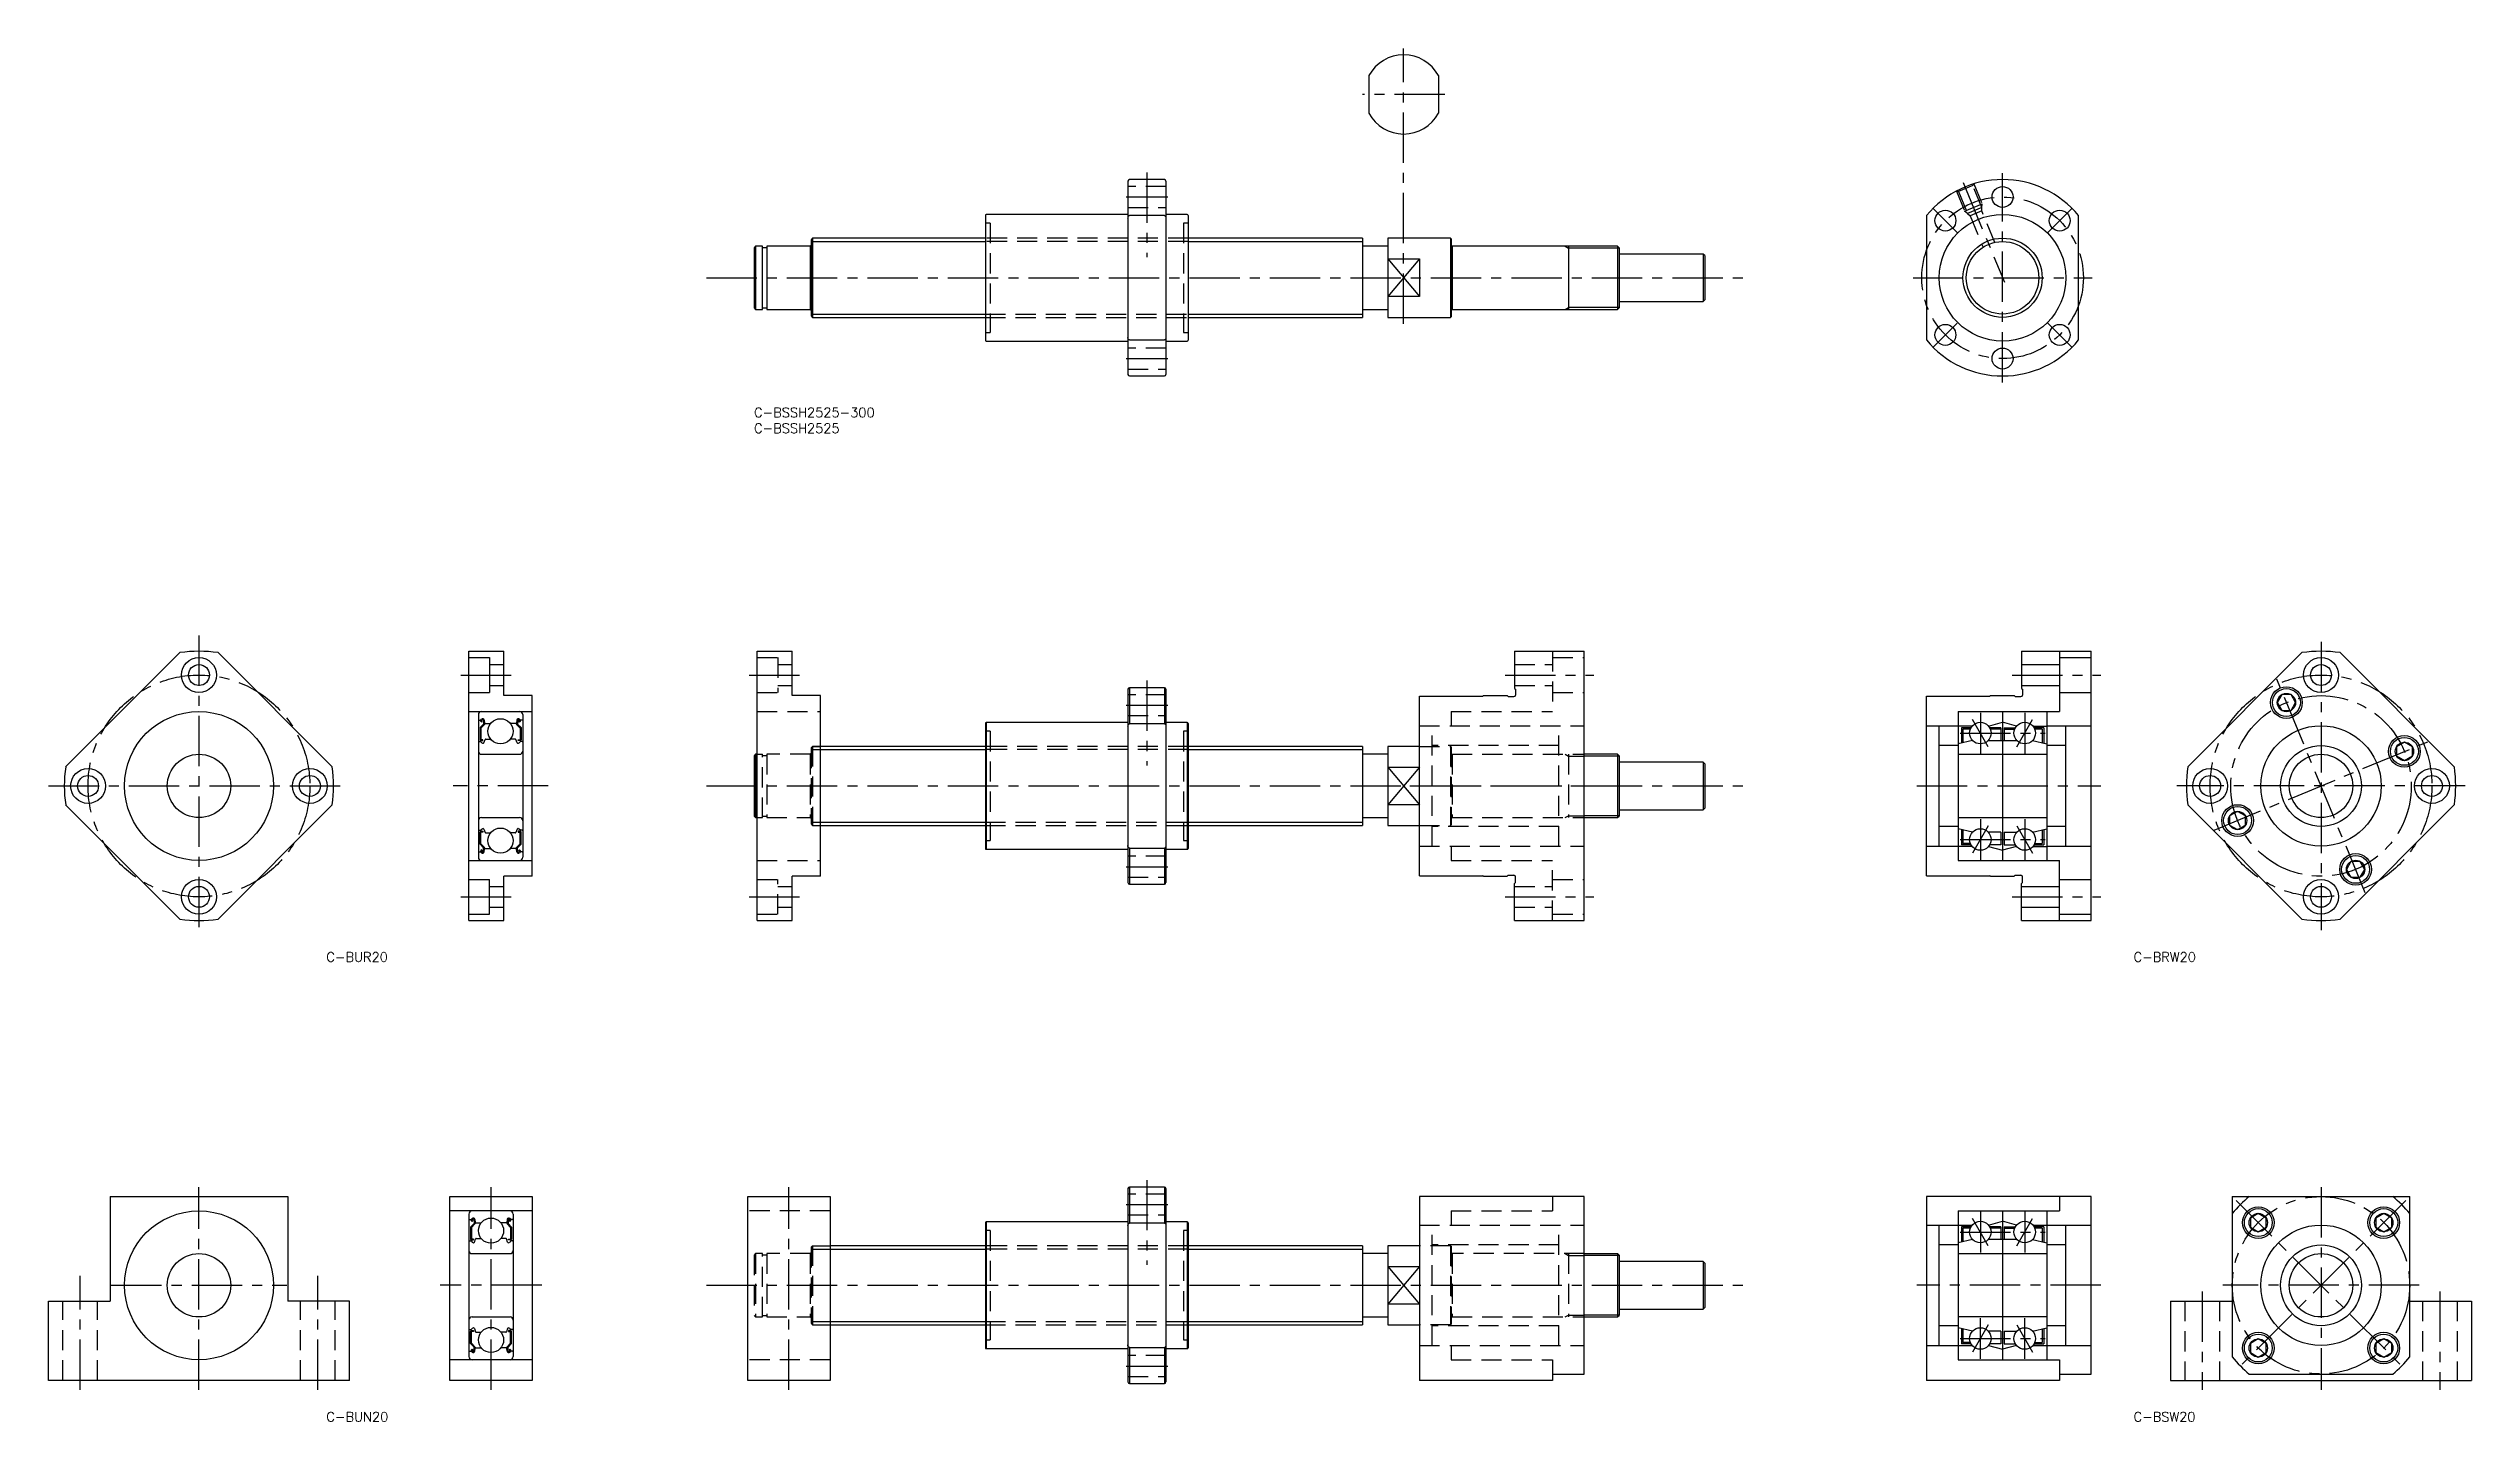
# Model space of a CAD drawing. Extents: x -223 to 542, y -320 to 113.
import ezdxf

# ---------------------------------------------------------------- set-up
doc = ezdxf.new("R2010")
doc.units = 0
doc.header["$LTSCALE"] = 0.5
doc.linetypes.add('CENTER', pattern=[50.8, 31.75, -6.35, 6.35, -6.35])
doc.linetypes.add('DASHED', pattern=[19.05, 12.7, -6.35])
doc.layers.get('0').update_dxf_attribs({"linetype": 'CONTINUOUS'})
for name, color, linetype in [('CENTER', 1, 'CENTER'), ('MSM_CENTER', 1, 'CENTER'), ('MSM_CONTINUOUS', 7, 'CONTINUOUS'), ('MSM_DASHED', 4, 'DASHED'), ('MSM_NARROW', 5, 'CONTINUOUS'), ('MSM_PART_NUMBER', 7, 'CONTINUOUS')]:
    doc.layers.add(name, color=color, linetype=linetype)
doc.styles.get("Standard").update_dxf_attribs({"font": 'txt.shx', "height": 3, "bigfont": 'bigfont.shx'})

# ---------------------------------------------------------------- blocks, each defined once
blk = doc.blocks.new('*U18')
at = {"layer": 'MSM_PART_NUMBER'}
blk.add_text('C-BSSH2525-300', height=3, dxfattribs=at).set_placement((0, -3))
blk = doc.blocks.new('*U19')
at = {"layer": 'MSM_PART_NUMBER'}
blk.add_text('C-BSSH2525', height=3, dxfattribs=at).set_placement((0, -8))
blk = doc.blocks.new('*U20')
at = {"layer": 'MSM_PART_NUMBER'}
blk.add_text('C-BRW20', height=3, dxfattribs=at).set_placement((435.35, -174.89))
blk = doc.blocks.new('*U21')
at = {"layer": 'MSM_PART_NUMBER'}
blk.add_text('C-BUR20', height=3, dxfattribs=at).set_placement((-134.97, -174.89))
blk = doc.blocks.new('*U22')
at = {"layer": 'MSM_PART_NUMBER'}
blk.add_text('C-BUN20', height=3, dxfattribs=at).set_placement((-134.97, -320))
blk = doc.blocks.new('*U23')
at = {"layer": 'MSM_PART_NUMBER'}
blk.add_text('C-BSW20', height=3, dxfattribs=at).set_placement((435.35, -320))

msp = doc.modelspace()

# ---------------------------------------------------------------- linework, layer by layer
at = {"color": 7, "linetype": 'CONTINUOUS'}
for p, q in [((194, 104.82), (194, 92.94)), ((216, 104.82), (216, 92.94))]:
    msp.add_line(p, q, dxfattribs=at)
for start, end in [(28.35764, 151.64236), (208.35764, 331.64236)]:
    msp.add_arc((205, 98.88), 12.5, start, end, dxfattribs=at)
at = {"layer": 'CENTER', "color": 1, "linetype": 'CENTER'}
for p, q in [((205, 26.5), (205, 113.38)), ((218, 98.88), (192, 98.88))]:
    msp.add_line(p, q, dxfattribs=at)
at = {"layer": 'MSM_CENTER'}
for p, q in [((124, 74.24), (124, 47.47)), ((381.54, 71.07), (394.59, 39.57)), ((394, 8), (394, 74)), ((117.4, 66.5), (130.6, 66.5)), ((379.72, 55.28), (372.22, 62.78)), ((408.28, 55.28), (415.78, 62.78)), ((-15, 41), (315, 41)), ((365.74, 41), (422.26, 41)), ((379.72, 26.72), (372.22, 19.22)), ((408.28, 26.72), (415.78, 19.22)), ((117.4, 15.5), (130.6, 15.5)), ((-175.16, -71.89), (-175.16, -166.89)), ((494.5, -73.89), (494.5, -164.89)), ((-92.5, -84.39), (-76.5, -84.39)), ((-1.5, -84.39), (14.5, -84.39)), ((124, -86.15), (124, -112.92)), ((237, -84.39), (265, -84.39)), ((397, -84.39), (425, -84.39)), ((508.47, -153.11), (480.53, -85.67)), ((117.4, -93.89), (130.6, -93.89)), ((389.5, -107.04), (384.5, -98.38)), ((387, -96.31), (387, -109.11)), ((398.5, -107.04), (403.5, -98.38)), ((401, -96.31), (401, -109.11)), ((380.6, -102.71), (407.4, -102.71)), ((460.78, -133.36), (528.22, -105.42)), ((-222.66, -119.39), (-127.66, -119.39)), ((-65, -119.39), (-95, -119.39)), ((-15, -119.39), (315, -119.39)), ((207, -119.39), (265, -119.39)), ((367, -119.39), (425, -119.39)), ((540, -119.39), (449, -119.39)), ((387, -129.91), (387, -142.71)), ((401, -129.91), (401, -142.71)), ((380.6, -136.31), (407.4, -136.31)), ((389.5, -131.98), (384.5, -140.64)), ((398.5, -131.98), (403.5, -140.64)), ((117.4, -144.89), (130.6, -144.89)), ((-92.5, -154.39), (-76.5, -154.39)), ((-1.5, -154.39), (14.5, -154.39)), ((237, -154.39), (265, -154.39)), ((397, -154.39), (425, -154.39)), ((124, -243.77), (124, -270.53)), ((-175.16, -310), (-175.16, -246)), ((-83, -310), (-83, -246)), ((11, -310), (11, -246)), ((117.4, -251.5), (130.6, -251.5)), ((467.76, -250.27), (521.24, -303.74)), ((521.24, -250.27), (467.76, -303.74)), ((494.5, -246), (494.5, -310)), ((389.5, -264.53), (384.5, -255.87)), ((387, -253.8), (387, -266.6)), ((398.5, -264.53), (403.5, -255.87)), ((401, -253.8), (401, -266.6)), ((380.6, -260.2), (407.4, -260.2)), ((-212.66, -310), (-212.66, -274)), ((-137.66, -310), (-137.66, -274)), ((-202.84, -277), (-147.49, -277)), ((-67, -277), (-99, -277)), ((-15, -277), (315, -277)), ((425, -277), (367, -277)), ((457, -279), (457, -310)), ((525.5, -277), (463.5, -277)), ((532, -279), (532, -310)), ((389.5, -289.47), (384.5, -298.13)), ((387, -300.2), (387, -287.4)), ((398.5, -289.47), (403.5, -298.13)), ((401, -300.2), (401, -287.4)), ((380.6, -293.8), (407.4, -293.8)), ((117.4, -302.5), (130.6, -302.5))]:
    msp.add_line(p, q, dxfattribs=at)
for centre, radius in [((394, 41), 25.5), ((-175.16, -119.39), 35), ((494.5, -119.39), 35), ((494.5, -119.39), 28.5), ((494.5, -277), 28)]:
    msp.add_circle(centre, radius, dxfattribs=at)
at = {"layer": 'MSM_CONTINUOUS'}
for p, q in [((118, 71.5), (118, 10.5)), ((129.5, 72), (118.5, 72)), ((130, 71.5), (130, 10.5)), ((73, 60.7), (73, 21.3)), ((118, 61), (73.3, 61)), ((118, 59.83), (118.02, 60.04)), ((118, 59.82), (118, 59.83)), ((118.02, 60.04), (118.07, 60.24)), ((118.07, 60.24), (118.18, 60.43)), ((118.18, 60.43), (118.3, 60.55)), ((118.3, 60.55), (118.41, 60.61)), ((118.41, 60.61), (118.5, 60.62)), ((129.5, 60.62), (118.5, 60.62)), ((129.5, 60.62), (129.56, 60.62)), ((129.56, 60.62), (129.66, 60.58)), ((129.66, 60.58), (129.78, 60.49)), ((129.78, 60.49), (129.9, 60.3)), ((129.9, 60.3), (129.99, 59.97)), ((129.99, 59.97), (130, 59.82)), ((136.7, 61), (130, 61)), ((137, 60.7), (137, 21.3)), ((370, 60.62), (370, 21.38)), ((418, 21.38), (418, 60.62)), ((0.5, 51), (0, 50.5)), ((0, 50.5), (0, 31.5)), ((2.65, 51), (0.5, 51)), ((0.5, 51), (0.5, 31)), ((2.65, 31), (2.65, 51)), ((4, 50.5), (2.65, 50.5)), ((17.7, 51), (4, 51)), ((4, 51), (4, 31)), ((17.7, 51), (17.7, 31)), ((18.5, 53.5), (18, 53)), ((18, 53), (18, 29)), ((73, 53.5), (18.5, 53.5)), ((18.5, 53.5), (18.5, 28.5)), ((192, 53.5), (137, 53.5)), ((192, 53.5), (192, 28.5)), ((200, 51), (192, 51)), ((200, 53.5), (200, 28.5)), ((219.8, 53.5), (200, 53.5)), ((200, 46.94), (210, 46.94)), ((210, 46.94), (210, 35.06)), ((220, 53.3), (219.8, 53.5)), ((219.8, 53.5), (219.8, 28.5)), ((220, 53.3), (220, 28.7)), ((272.5, 51), (220.3, 51)), ((220.3, 51), (220.3, 31)), ((257, 51), (257, 31)), ((273, 50.5), (272.5, 51)), ((272.5, 51), (272.5, 31)), ((273, 50.5), (273, 31.5)), ((299.5, 48.5), (273, 48.5)), ((300, 48), (299.5, 48.5)), ((299.5, 48.5), (299.5, 33.5)), ((300, 48), (300, 34)), ((0, 31.5), (0.5, 31)), ((0.5, 31), (2.65, 31)), ((2.65, 31.5), (4, 31.5)), ((4, 31), (17.7, 31)), ((192, 31), (200, 31)), ((210, 35.06), (200, 35.06)), ((220.3, 31), (272.5, 31)), ((272.5, 31), (273, 31.5)), ((273, 33.5), (299.5, 33.5)), ((299.5, 33.5), (300, 34)), ((18, 29), (18.5, 28.5)), ((18.5, 28.5), (73, 28.5)), ((137, 28.5), (192, 28.5)), ((200, 28.5), (219.8, 28.5)), ((219.8, 28.5), (220, 28.7)), ((73.3, 21), (118, 21)), ((118.01, 22.02), (118, 22.18)), ((118.1, 21.69), (118.01, 22.02)), ((118.22, 21.51), (118.1, 21.69)), ((118.33, 21.43), (118.22, 21.51)), ((118.46, 21.38), (118.33, 21.43)), ((118.5, 21.38), (118.46, 21.38)), ((118.5, 21.38), (129.5, 21.38)), ((129.54, 21.38), (129.5, 21.38)), ((129.64, 21.41), (129.54, 21.38)), ((129.75, 21.48), (129.64, 21.41)), ((129.86, 21.63), (129.75, 21.48)), ((129.96, 21.88), (129.86, 21.63)), ((130, 22.18), (129.96, 21.88)), ((130, 21), (136.7, 21)), ((118.5, 10), (129.5, 10)), ((-181.17, -77.32), (-217.24, -113.38)), ((-169.15, -77.32), (-133.09, -113.38)), ((-90, -161.89), (-90, -76.89)), ((-90, -76.89), (-79, -76.89)), ((-90, -78.89), (-83.5, -78.89)), ((-83.5, -78.89), (-83.5, -89.89)), ((-83.5, -81.09), (-79, -81.09)), ((-79, -90.89), (-79, -76.89)), ((1, -161.89), (1, -76.89)), ((1, -76.89), (12, -76.89)), ((12, -90.89), (12, -76.89)), ((240, -76.89), (240, -88.59)), ((240, -76.89), (262, -76.89)), ((262, -161.89), (262, -76.89)), ((400, -76.89), (400, -88.59)), ((400, -76.89), (422, -76.89)), ((400, -81.09), (412, -81.09)), ((412, -76.89), (412, -95.89)), ((412, -78.89), (422, -78.89)), ((422, -161.89), (422, -76.89)), ((488.49, -77.32), (452.43, -113.38)), ((536.57, -113.38), (500.51, -77.32)), ((-90, -89.89), (-83.5, -89.89)), ((-83.5, -87.69), (-79, -87.69)), ((-70, -90.89), (-79, -90.89)), ((-70, -147.89), (-70, -90.89)), ((21, -90.89), (12, -90.89)), ((21, -147.89), (21, -90.89)), ((118, -88.89), (118, -149.89)), ((129.5, -88.39), (118.5, -88.39)), ((118.5, -88.39), (118.5, -99.77)), ((129.5, -88.39), (129.5, -99.77)), ((130, -88.89), (130, -149.89)), ((210, -91.04), (230, -91.04)), ((210, -147.74), (210, -91.04)), ((230.15, -90.89), (230, -91.04)), ((230.15, -90.89), (237.7, -90.89)), ((237.7, -90.89), (238, -91.19)), ((238, -91.19), (239.8, -91.19)), ((240, -88.59), (240.3, -88.89)), ((240.3, -88.89), (240.3, -90.69)), ((370, -91.04), (390, -91.04)), ((370, -147.74), (370, -91.04)), ((390.15, -90.89), (390, -91.04)), ((390.15, -90.89), (397.7, -90.89)), ((397.7, -90.89), (398, -91.19)), ((398, -91.19), (399.8, -91.19)), ((400, -87.69), (412, -87.69)), ((400, -88.59), (400.3, -88.89)), ((400.3, -88.89), (400.3, -90.69)), ((412, -89.89), (422, -89.89)), ((482.15, -90.56), (480.71, -93.06)), ((485.04, -90.56), (482.15, -90.56)), ((486.48, -93.06), (485.04, -90.56)), ((-90, -95.89), (-70, -95.89)), ((-87, -96.89), (-87, -141.89)), ((-86.8, -98.59), (-86.22, -98.59)), ((-86.22, -98.59), (-86, -98.33)), ((-85.95, -99.21), (-86.18, -99.01)), ((-85.99, -98.78), (-85.77, -98.53)), ((-85.76, -98.98), (-85.99, -98.78)), ((-85.95, -99.21), (-85.76, -98.98)), ((-85.42, -98.65), (-85.37, -99.89)), ((-85.12, -98.61), (-85.04, -99.51)), ((-85.07, -99.16), (-85.07, -100.01)), ((-74.88, -98.61), (-74.96, -99.51)), ((-74.93, -99.16), (-74.93, -100.01)), ((-74.58, -98.65), (-74.63, -99.89)), ((-74.24, -98.98), (-74.01, -98.78)), ((-74.05, -99.21), (-74.24, -98.98)), ((-74.01, -98.78), (-74.23, -98.53)), ((-74.05, -99.21), (-73.82, -99.01)), ((-73.78, -98.59), (-74, -98.33)), ((-73.2, -98.59), (-73.78, -98.59)), ((-73, -96.89), (-73, -141.89)), ((118, -99.39), (73.3, -99.39)), ((73.3, -99.39), (73.3, -139.39)), ((136.7, -99.39), (130, -99.39)), ((136.7, -99.39), (136.7, -139.39)), ((380, -95.89), (412, -95.89)), ((380, -95.89), (380, -142.89)), ((389.59, -100.51), (394, -99.31)), ((394, -95.89), (394, -142.89)), ((398.41, -100.51), (394, -99.31)), ((408, -95.89), (408, -142.89)), ((480.71, -93.06), (482.15, -95.56)), ((482.15, -95.56), (485.04, -95.56)), ((485.04, -95.56), (486.48, -93.06)), ((-86.8, -105.39), (-86.3, -105.39)), ((-85.37, -99.89), (-86.47, -100.99)), ((-86.47, -100.99), (-86.47, -104.79)), ((-86.3, -105.39), (-85.93, -105.76)), ((-85.07, -100.01), (-86.17, -101.11)), ((-86.17, -101.11), (-86.17, -104.79)), ((-85.55, -104.79), (-86.17, -104.79)), ((-86.17, -105.09), (-85.55, -105.09)), ((-85.55, -105.09), (-85.55, -104.79)), ((-85.22, -105.74), (-84.85, -104.72)), ((-84.84, -99.69), (-83.12, -99.69)), ((-84.66, -104.59), (-83.12, -104.59)), ((-75.16, -99.69), (-76.88, -99.69)), ((-75.34, -104.59), (-76.88, -104.59)), ((-74.78, -105.74), (-75.15, -104.72)), ((-74.93, -100.01), (-73.83, -101.11)), ((-74.63, -99.89), (-73.53, -100.99)), ((-74.45, -105.09), (-74.45, -104.79)), ((-74.45, -104.79), (-73.83, -104.79)), ((-73.83, -105.09), (-74.45, -105.09)), ((-73.7, -105.39), (-74.07, -105.76)), ((-73.83, -101.11), (-73.83, -104.79)), ((-73.2, -105.39), (-73.7, -105.39)), ((-73.53, -100.99), (-73.53, -104.79)), ((73, -106.89), (18.5, -106.89)), ((73, -99.69), (73, -139.09)), ((118, -100.56), (118.02, -100.35)), ((118, -100.57), (118, -100.56)), ((118.02, -100.35), (118.07, -100.15)), ((118.07, -100.15), (118.18, -99.96)), ((118.18, -99.96), (118.3, -99.84)), ((118.3, -99.84), (118.41, -99.78)), ((118.41, -99.78), (118.5, -99.77)), ((129.5, -99.77), (118.5, -99.77)), ((129.5, -99.77), (129.56, -99.77)), ((129.56, -99.77), (129.66, -99.81)), ((129.66, -99.81), (129.78, -99.9)), ((129.78, -99.9), (129.9, -100.09)), ((129.9, -100.09), (129.99, -100.42)), ((129.99, -100.42), (130, -100.57)), ((137, -99.69), (137, -139.09)), ((192, -106.89), (137, -106.89)), ((192, -106.89), (192, -131.89)), ((200, -106.89), (200, -131.89)), ((210, -106.89), (200, -106.89)), ((370, -100.39), (380, -100.39)), ((374, -138.39), (374, -100.39)), ((380, -106.64), (374, -106.64)), ((384.41, -100.51), (380, -100.51)), ((384.5, -105.01), (380, -106.11)), ((381, -101.01), (381, -105.87)), ((384.06, -101.01), (381, -101.01)), ((381.5, -101.51), (381.5, -105.75)), ((383.82, -101.51), (381.5, -101.51)), ((389.5, -105.01), (398.5, -105.01)), ((393.5, -101.01), (389.94, -101.01)), ((393.5, -101.51), (390.18, -101.51)), ((393.5, -101.01), (393.5, -105.01)), ((394.5, -101.01), (394.5, -105.01)), ((394.5, -101.01), (398.06, -101.01)), ((394.5, -101.51), (397.82, -101.51)), ((403.5, -105.01), (408, -106.11)), ((403.59, -100.51), (408, -100.51)), ((407, -101.01), (403.94, -101.01)), ((406.5, -101.51), (404.18, -101.51)), ((406.5, -101.51), (406.5, -105.75)), ((407, -101.01), (407, -105.87)), ((408, -100.39), (422, -100.39)), ((414, -106.64), (408, -106.64)), ((414, -138.39), (414, -100.39)), ((520.83, -105.6), (518.33, -107.04)), ((518.33, -107.04), (518.33, -109.93)), ((523.33, -107.04), (520.83, -105.6)), ((523.33, -109.93), (523.33, -107.04)), ((-86, -109.39), (-74, -109.39)), ((0.5, -109.39), (0, -109.89)), ((0, -109.89), (0, -128.89)), ((1, -109.39), (0.5, -109.39)), ((0.5, -109.39), (0.5, -129.39)), ((200, -109.39), (192, -109.39)), ((200, -113.45), (210, -113.45)), ((272.5, -109.39), (262, -109.39)), ((273, -109.89), (272.5, -109.39)), ((272.5, -109.39), (272.5, -129.39)), ((273, -109.89), (273, -128.89)), ((299.5, -111.89), (273, -111.89)), ((300, -112.39), (299.5, -111.89)), ((299.5, -111.89), (299.5, -126.89)), ((300, -112.39), (300, -126.39)), ((380, -109.39), (408, -109.39)), ((518.33, -109.93), (520.83, -111.37)), ((520.83, -111.37), (523.33, -109.93)), ((-217.24, -125.4), (-181.17, -161.46)), ((-133.09, -125.4), (-169.15, -161.46)), ((-86, -129.39), (-74, -129.39)), ((0, -128.89), (0.5, -129.39)), ((0.5, -129.39), (1, -129.39)), ((192, -129.39), (200, -129.39)), ((210, -125.33), (200, -125.33)), ((262, -129.39), (272.5, -129.39)), ((272.5, -129.39), (273, -128.89)), ((273, -126.89), (299.5, -126.89)), ((299.5, -126.89), (300, -126.39)), ((380, -129.39), (408, -129.39)), ((452.43, -125.4), (488.49, -161.46)), ((468.17, -127.41), (465.67, -128.85)), ((465.67, -128.85), (465.67, -131.74)), ((470.67, -128.85), (468.17, -127.41)), ((470.67, -131.74), (470.67, -128.85)), ((500.51, -161.46), (536.57, -125.4)), ((-86.8, -133.39), (-86.3, -133.39)), ((-86.47, -137.79), (-86.47, -133.99)), ((-86.3, -133.39), (-85.93, -133.02)), ((-86.17, -133.69), (-85.55, -133.69)), ((-86.17, -137.67), (-86.17, -133.99)), ((-85.55, -133.99), (-86.17, -133.99)), ((-85.55, -133.69), (-85.55, -133.99)), ((-85.22, -133.04), (-84.85, -134.06)), ((-84.66, -134.19), (-83.12, -134.19)), ((-75.34, -134.19), (-76.88, -134.19)), ((-74.78, -133.04), (-75.15, -134.06)), ((-74.45, -133.69), (-74.45, -133.99)), ((-73.83, -133.69), (-74.45, -133.69)), ((-74.45, -133.99), (-73.83, -133.99)), ((-73.7, -133.39), (-74.07, -133.02)), ((-73.83, -137.67), (-73.83, -133.99)), ((-73.2, -133.39), (-73.7, -133.39)), ((-73.53, -137.79), (-73.53, -133.99)), ((18.5, -131.89), (73, -131.89)), ((137, -131.89), (192, -131.89)), ((200, -131.89), (210, -131.89)), ((380, -132.14), (374, -132.14)), ((384.5, -134.01), (380, -132.91)), ((381, -133.16), (381, -138.02)), ((381.5, -133.28), (381.5, -137.52)), ((383.82, -137.52), (381.5, -137.52)), ((393.5, -134.01), (389.5, -134.01)), ((393.5, -134.01), (393.5, -138.02)), ((394.5, -134.01), (394.5, -138.02)), ((394.5, -134.01), (398.5, -134.01)), ((403.5, -134.01), (408, -132.91)), ((404.18, -137.52), (406.5, -137.52)), ((406.5, -133.28), (406.5, -137.52)), ((407, -133.16), (407, -138.02)), ((414, -132.14), (408, -132.14)), ((465.67, -131.74), (468.17, -133.18)), ((468.17, -133.18), (470.67, -131.74)), ((-90, -142.89), (-70, -142.89)), ((-86.8, -140.19), (-86.22, -140.19)), ((-85.37, -138.89), (-86.47, -137.79)), ((-86.22, -140.19), (-86, -140.45)), ((-85.95, -139.57), (-86.18, -139.77)), ((-85.07, -138.77), (-86.17, -137.67)), ((-85.76, -139.8), (-85.99, -140)), ((-85.99, -140), (-85.77, -140.25)), ((-85.95, -139.57), (-85.76, -139.8)), ((-85.42, -140.13), (-85.37, -138.89)), ((-85.12, -140.17), (-85.04, -139.27)), ((-85.07, -139.62), (-85.07, -138.77)), ((-84.84, -139.09), (-83.12, -139.09)), ((-75.16, -139.09), (-76.88, -139.09)), ((-74.88, -140.17), (-74.96, -139.27)), ((-74.93, -138.77), (-73.83, -137.67)), ((-74.93, -139.62), (-74.93, -138.77)), ((-74.63, -138.89), (-73.53, -137.79)), ((-74.58, -140.13), (-74.63, -138.89)), ((-74.05, -139.57), (-74.24, -139.8)), ((-74.24, -139.8), (-74.01, -140)), ((-74.01, -140), (-74.23, -140.25)), ((-74.05, -139.57), (-73.82, -139.77)), ((-73.78, -140.19), (-74, -140.45)), ((-73.2, -140.19), (-73.78, -140.19)), ((73.3, -139.39), (118, -139.39)), ((118.01, -138.37), (118, -138.21)), ((118.1, -138.7), (118.01, -138.37)), ((118.22, -138.88), (118.1, -138.7)), ((118.33, -138.96), (118.22, -138.88)), ((118.46, -139.01), (118.33, -138.96)), ((118.5, -139.01), (118.46, -139.01)), ((118.5, -139.01), (129.5, -139.01)), ((118.5, -139.01), (118.5, -150.39)), ((129.5, -139.01), (129.5, -150.39)), ((129.54, -139.01), (129.5, -139.01)), ((129.64, -138.98), (129.54, -139.01)), ((129.75, -138.91), (129.64, -138.98)), ((129.86, -138.76), (129.75, -138.91)), ((129.96, -138.51), (129.86, -138.76)), ((130, -138.21), (129.96, -138.51)), ((130, -139.39), (136.7, -139.39)), ((370, -138.39), (380, -138.39)), ((384.41, -138.51), (380, -138.51)), ((380, -142.89), (412, -142.89)), ((384.06, -138.02), (381, -138.02)), ((389.59, -138.51), (394, -139.71)), ((393.5, -138.02), (389.94, -138.02)), ((398.41, -138.51), (394, -139.71)), ((394.5, -138.02), (398.06, -138.02)), ((403.59, -138.51), (408, -138.51)), ((403.94, -138.02), (407, -138.02)), ((408, -138.39), (422, -138.39)), ((412, -161.89), (412, -142.89)), ((503.96, -143.22), (502.52, -145.72)), ((506.85, -143.22), (503.96, -143.22)), ((508.29, -145.72), (506.85, -143.22)), ((-90, -148.89), (-83.5, -148.89)), ((-83.5, -159.89), (-83.5, -148.89)), ((-83.5, -151.09), (-79, -151.09)), ((-79, -161.89), (-79, -147.89)), ((-70, -147.89), (-79, -147.89)), ((12, -161.89), (12, -147.89)), ((21, -147.89), (12, -147.89)), ((118.5, -150.39), (129.5, -150.39)), ((210, -147.74), (230, -147.74)), ((230.15, -147.89), (230, -147.74)), ((230.15, -147.89), (237.7, -147.89)), ((237.7, -147.89), (238, -147.59)), ((238, -147.59), (239.8, -147.59)), ((240, -150.19), (240.3, -149.89)), ((240, -161.89), (240, -150.19)), ((240.3, -149.89), (240.3, -148.09)), ((370, -147.74), (390, -147.74)), ((390.15, -147.89), (390, -147.74)), ((390.15, -147.89), (397.7, -147.89)), ((397.7, -147.89), (398, -147.59)), ((398, -147.59), (399.8, -147.59)), ((400, -150.19), (400.3, -149.89)), ((400, -161.89), (400, -150.19)), ((400, -151.09), (412, -151.09)), ((400.3, -149.89), (400.3, -148.09)), ((412, -148.89), (422, -148.89)), ((502.52, -145.72), (503.96, -148.22)), ((503.96, -148.22), (506.85, -148.22)), ((506.85, -148.22), (508.29, -145.72)), ((-90, -159.89), (-83.5, -159.89)), ((-83.5, -157.69), (-79, -157.69)), ((400, -157.69), (412, -157.69)), ((412, -159.89), (422, -159.89)), ((-90, -161.89), (-79, -161.89)), ((1, -161.89), (12, -161.89)), ((240, -161.89), (262, -161.89)), ((400, -161.89), (422, -161.89)), ((-203.16, -249), (-203.16, -282)), ((-203.16, -249), (-147.16, -249)), ((-147.16, -249), (-147.16, -282)), ((-96, -307), (-96, -249)), ((-96, -249), (-70, -249)), ((-70, -249), (-70, -307)), ((-2, -307), (-2, -249)), ((-2, -249), (24, -249)), ((24, -249), (24, -307)), ((118, -246.5), (118, -307.5)), ((129.5, -246), (118.5, -246)), ((118.5, -246), (118.5, -257.38)), ((129.5, -246), (129.5, -257.38)), ((130, -246.5), (130, -307.5)), ((210, -249), (210, -307)), ((262, -249), (210, -249)), ((262, -305), (262, -249)), ((370, -249), (370, -307)), ((422, -249), (370, -249)), ((412, -249), (412, -253.5)), ((422, -305), (422, -249)), ((466.5, -249), (522.5, -249)), ((466.5, -249), (466.5, -299.63)), ((522.5, -299.63), (522.5, -249)), ((-70, -253.5), (-96, -253.5)), ((-90, -254.5), (-90, -299.5)), ((-89.8, -256.2), (-89.22, -256.2)), ((-88.37, -257.5), (-89.47, -258.6)), ((-89.47, -258.6), (-89.47, -262.4)), ((-89.22, -256.2), (-89, -255.94)), ((-88.95, -256.82), (-89.18, -256.63)), ((-88.07, -257.62), (-89.17, -258.72)), ((-89.17, -258.72), (-89.17, -262.4)), ((-88.99, -256.4), (-88.77, -256.14)), ((-88.76, -256.59), (-88.99, -256.4)), ((-88.95, -256.82), (-88.76, -256.59)), ((-88.42, -256.26), (-88.37, -257.5)), ((-88.12, -256.22), (-88.04, -257.12)), ((-88.07, -256.78), (-88.07, -257.62)), ((-87.84, -257.3), (-86.12, -257.3)), ((-78.16, -257.3), (-79.88, -257.3)), ((-77.88, -256.22), (-77.96, -257.12)), ((-77.93, -256.78), (-77.93, -257.62)), ((-77.93, -257.62), (-76.83, -258.72)), ((-77.58, -256.26), (-77.63, -257.5)), ((-77.63, -257.5), (-76.53, -258.6)), ((-77.24, -256.59), (-77.01, -256.4)), ((-77.05, -256.82), (-77.24, -256.59)), ((-77.01, -256.4), (-77.23, -256.14)), ((-77.05, -256.82), (-76.82, -256.63)), ((-76.78, -256.2), (-77, -255.94)), ((-76.83, -258.72), (-76.83, -262.4)), ((-76.2, -256.2), (-76.78, -256.2)), ((-76.53, -258.6), (-76.53, -262.4)), ((-76, -254.5), (-76, -299.5)), ((73, -257.3), (73, -296.7)), ((118, -257), (73.3, -257)), ((73.3, -257), (73.3, -297)), ((118, -258.17), (118.02, -257.97)), ((118, -258.18), (118, -258.17)), ((118.02, -257.97), (118.07, -257.76)), ((118.07, -257.76), (118.18, -257.57)), ((118.18, -257.57), (118.3, -257.45)), ((118.3, -257.45), (118.41, -257.4)), ((118.41, -257.4), (118.5, -257.38)), ((129.5, -257.38), (118.5, -257.38)), ((129.5, -257.38), (129.56, -257.39)), ((129.56, -257.39), (129.66, -257.42)), ((129.66, -257.42), (129.78, -257.52)), ((129.78, -257.52), (129.9, -257.7)), ((129.9, -257.7), (129.99, -258.03)), ((129.99, -258.03), (130, -258.18)), ((136.7, -257), (130, -257)), ((136.7, -257), (136.7, -297)), ((137, -257.3), (137, -296.7)), ((370, -258), (384.41, -258)), ((374, -296), (374, -258)), ((380, -253.5), (412, -253.5)), ((380, -253.5), (380, -300.5)), ((381, -258.5), (381, -263.36)), ((384.06, -258.5), (381, -258.5)), ((381.5, -259), (381.5, -263.24)), ((383.82, -259), (381.5, -259)), ((389.59, -258), (394, -256.8)), ((393.5, -258.5), (389.94, -258.5)), ((393.5, -259), (390.18, -259)), ((393.5, -258.5), (393.5, -262.5)), ((394, -253.5), (394, -300.5)), ((398.41, -258), (394, -256.8)), ((394.5, -258.5), (394.5, -262.5)), ((394.5, -258.5), (398.06, -258.5)), ((394.5, -259), (397.82, -259)), ((403.59, -258), (422, -258)), ((407, -258.5), (403.94, -258.5)), ((406.5, -259), (404.18, -259)), ((406.5, -259), (406.5, -263.24)), ((407, -258.5), (407, -263.36)), ((408, -253.5), (408, -300.5)), ((414, -296), (414, -258)), ((474.7, -254.32), (472.2, -255.76)), ((472.2, -255.76), (472.2, -258.65)), ((472.2, -258.65), (474.7, -260.09)), ((477.2, -255.76), (474.7, -254.32)), ((474.7, -260.09), (477.2, -258.65)), ((477.2, -258.65), (477.2, -255.76)), ((514.3, -254.32), (511.8, -255.76)), ((511.8, -255.76), (511.8, -258.65)), ((511.8, -258.65), (514.3, -260.09)), ((516.8, -255.76), (514.3, -254.32)), ((514.3, -260.09), (516.8, -258.65)), ((516.8, -258.65), (516.8, -255.76)), ((-89.8, -263), (-89.3, -263)), ((-89.3, -263), (-88.93, -263.38)), ((-88.55, -262.4), (-89.17, -262.4)), ((-89.17, -262.7), (-88.55, -262.7)), ((-89, -267), (-77, -267)), ((-88.55, -262.7), (-88.55, -262.4)), ((-88.22, -263.36), (-87.85, -262.34)), ((-87.66, -262.2), (-86.12, -262.2)), ((-78.34, -262.2), (-79.88, -262.2)), ((-77.78, -263.36), (-78.15, -262.34)), ((-77.45, -262.7), (-77.45, -262.4)), ((-77.45, -262.4), (-76.83, -262.4)), ((-76.83, -262.7), (-77.45, -262.7)), ((-76.7, -263), (-77.07, -263.38)), ((-76.2, -263), (-76.7, -263)), ((73, -264.5), (24, -264.5)), ((192, -264.5), (137, -264.5)), ((192, -264.5), (192, -289.5)), ((200, -267), (192, -267)), ((200, -264.5), (200, -289.5)), ((210, -264.5), (200, -264.5)), ((262, -267), (272.5, -267)), ((273, -267.5), (272.5, -267)), ((272.5, -267), (272.5, -287)), ((273, -267.5), (273, -286.5)), ((380, -264.25), (374, -264.25)), ((384.5, -262.5), (380, -263.6)), ((380, -267), (408, -267)), ((398.5, -262.5), (389.5, -262.5)), ((403.5, -262.5), (408, -263.6)), ((414, -264.25), (408, -264.25)), ((200, -271.07), (210, -271.07)), ((299.5, -269.5), (273, -269.5)), ((300, -270), (299.5, -269.5)), ((299.5, -269.5), (299.5, -284.5)), ((300, -270), (300, -284)), ((-222.66, -307), (-222.66, -282)), ((-222.66, -282), (-203.16, -282)), ((-127.66, -282), (-147.16, -282)), ((-127.66, -307), (-127.66, -282)), ((447, -282), (466.5, -282)), ((447, -282), (447, -307)), ((522.5, -282), (542, -282)), ((542, -282), (542, -307)), ((-89, -287), (-77, -287)), ((24, -289.5), (73, -289.5)), ((137, -289.5), (192, -289.5)), ((192, -287), (200, -287)), ((210, -282.94), (200, -282.94)), ((200, -289.5), (210, -289.5)), ((262, -287), (272.5, -287)), ((272.5, -287), (273, -286.5)), ((273, -284.5), (299.5, -284.5)), ((299.5, -284.5), (300, -284)), ((380, -289.75), (374, -289.75)), ((408, -287), (380, -287)), ((384.5, -291.5), (380, -290.4)), ((403.5, -291.5), (408, -290.4)), ((414, -289.75), (408, -289.75)), ((-89.8, -291), (-89.3, -291)), ((-89.8, -297.8), (-89.22, -297.8)), ((-89.47, -295.41), (-89.47, -291.6)), ((-88.37, -296.51), (-89.47, -295.41)), ((-89.3, -291), (-88.93, -290.63)), ((-89.22, -297.8), (-89, -298.07)), ((-88.95, -297.19), (-89.18, -297.38)), ((-89.17, -291.3), (-88.55, -291.3)), ((-89.17, -295.28), (-89.17, -291.6)), ((-88.55, -291.6), (-89.17, -291.6)), ((-88.07, -296.38), (-89.17, -295.28)), ((-88.76, -297.42), (-88.99, -297.61)), ((-88.99, -297.61), (-88.77, -297.87)), ((-88.95, -297.19), (-88.76, -297.42)), ((-88.55, -291.3), (-88.55, -291.6)), ((-88.42, -297.75), (-88.37, -296.51)), ((-88.22, -290.65), (-87.85, -291.67)), ((-88.12, -297.79), (-88.04, -296.89)), ((-88.07, -297.23), (-88.07, -296.38)), ((-87.84, -296.7), (-86.12, -296.7)), ((-87.66, -291.8), (-86.12, -291.8)), ((-78.34, -291.8), (-79.88, -291.8)), ((-78.16, -296.7), (-79.88, -296.7)), ((-77.78, -290.65), (-78.15, -291.67)), ((-77.88, -297.79), (-77.96, -296.89)), ((-77.93, -296.38), (-76.83, -295.28)), ((-77.93, -297.23), (-77.93, -296.38)), ((-77.63, -296.51), (-76.53, -295.41)), ((-77.58, -297.75), (-77.63, -296.51)), ((-77.45, -291.3), (-77.45, -291.6)), ((-76.83, -291.3), (-77.45, -291.3)), ((-77.45, -291.6), (-76.83, -291.6)), ((-77.05, -297.19), (-77.24, -297.42)), ((-77.24, -297.42), (-77.01, -297.61)), ((-77.01, -297.61), (-77.23, -297.87)), ((-76.7, -291), (-77.07, -290.63)), ((-77.05, -297.19), (-76.82, -297.38)), ((-76.78, -297.8), (-77, -298.07)), ((-76.83, -295.28), (-76.83, -291.6)), ((-76.2, -297.8), (-76.78, -297.8)), ((-76.2, -291), (-76.7, -291)), ((-76.53, -295.41), (-76.53, -291.6)), ((73.3, -297), (118, -297)), ((118.01, -295.98), (118, -295.83)), ((118.1, -296.31), (118.01, -295.98)), ((118.22, -296.49), (118.1, -296.31)), ((118.33, -296.58), (118.22, -296.49)), ((118.46, -296.62), (118.33, -296.58)), ((118.5, -296.63), (118.46, -296.62)), ((118.5, -296.63), (129.5, -296.63)), ((118.5, -296.63), (118.5, -308)), ((129.54, -296.62), (129.5, -296.63)), ((129.5, -296.63), (129.5, -308)), ((129.64, -296.6), (129.54, -296.62)), ((129.75, -296.52), (129.64, -296.6)), ((129.86, -296.37), (129.75, -296.52)), ((129.96, -296.13), (129.86, -296.37)), ((130, -295.83), (129.96, -296.13)), ((130, -297), (136.7, -297)), ((370, -296), (384.41, -296)), ((381, -290.65), (381, -295.51)), ((384.06, -295.51), (381, -295.51)), ((381.5, -290.77), (381.5, -295.01)), ((383.82, -295.01), (381.5, -295.01)), ((393.5, -291.5), (389.5, -291.5)), ((389.59, -296), (394, -297.2)), ((393.5, -295.51), (389.94, -295.51)), ((393.5, -291.5), (393.5, -295.51)), ((398.41, -296), (394, -297.2)), ((394.5, -291.5), (394.5, -295.51)), ((394.5, -291.5), (398.5, -291.5)), ((394.5, -295.51), (398.06, -295.51)), ((403.59, -296), (422, -296)), ((403.94, -295.51), (407, -295.51)), ((404.18, -295.01), (406.5, -295.01)), ((406.5, -290.77), (406.5, -295.01)), ((407, -290.65), (407, -295.51)), ((474.7, -293.92), (472.2, -295.36)), ((472.2, -295.36), (472.2, -298.25)), ((477.2, -295.36), (474.7, -293.92)), ((477.2, -298.25), (477.2, -295.36)), ((514.3, -293.92), (511.8, -295.36)), ((511.8, -295.36), (511.8, -298.25)), ((516.8, -295.36), (514.3, -293.92)), ((516.8, -298.25), (516.8, -295.36)), ((-70, -300.5), (-96, -300.5)), ((252, -305), (252, -307)), ((252, -305), (262, -305)), ((380, -300.5), (412, -300.5)), ((412, -300.5), (412, -307)), ((412, -305), (422, -305)), ((471.87, -305), (517.13, -305)), ((472.2, -298.25), (474.7, -299.69)), ((474.7, -299.69), (477.2, -298.25)), ((511.8, -298.25), (514.3, -299.69)), ((514.3, -299.69), (516.8, -298.25)), ((-127.66, -307), (-222.66, -307)), ((-70, -307), (-96, -307)), ((24, -307), (-2, -307)), ((118.5, -308), (129.5, -308)), ((252, -307), (210, -307)), ((412, -307), (370, -307)), ((447, -307), (542, -307))]:
    msp.add_line(p, q, dxfattribs=at)
for centre, radius in [((394, 66.5), 3.3), ((375.97, 59.03), 3.3), ((412.03, 59.03), 3.3), ((394, 41), 20), ((394, 41), 11.45), ((375.97, 22.97), 3.3), ((412.03, 22.97), 3.3), ((394, 15.5), 3.3), ((-175.16, -84.39), 5.5), ((-175.16, -84.39), 3.3), ((494.5, -84.39), 5.5), ((494.5, -84.39), 3.3), ((483.59, -93.06), 5), ((483.59, -93.06), 4.4), ((483.59, -93.06), 2.89), ((-175.16, -119.39), 23.5), ((-80, -102.14), 3.97), ((387, -102.71), 3.4), ((401, -102.71), 3.4), ((494.5, -119.39), 19), ((494.5, -119.39), 12.75), ((520.83, -108.48), 5), ((520.83, -108.48), 4.4), ((520.83, -108.48), 2.89), ((-210.16, -119.39), 5.5), ((-175.16, -119.39), 10), ((-140.16, -119.39), 5.5), ((459.5, -119.39), 5.5), ((494.5, -119.39), 10), ((529.5, -119.39), 5.5), ((-210.16, -119.39), 3.3), ((-140.16, -119.39), 3.3), ((459.5, -119.39), 3.3), ((529.5, -119.39), 3.3), ((468.17, -130.3), 5), ((468.17, -130.3), 4.4), ((468.17, -130.3), 2.89), ((-80, -136.64), 3.97), ((387, -136.31), 3.4), ((401, -136.31), 3.4), ((505.41, -145.72), 5), ((505.41, -145.72), 4.4), ((505.41, -145.72), 2.89), ((-175.16, -154.39), 5.5), ((-175.16, -154.39), 3.3), ((494.5, -154.39), 5.5), ((494.5, -154.39), 3.3), ((474.7, -257.21), 5), ((514.3, -257.21), 5), ((-175.16, -277), 23.5), ((-83, -259.75), 3.97), ((387, -260.2), 3.4), ((401, -260.2), 3.4), ((474.7, -257.21), 4.4), ((474.7, -257.21), 2.89), ((494.5, -277), 19), ((514.3, -257.21), 4.4), ((514.3, -257.21), 2.89), ((-175.16, -277), 10), ((494.5, -277), 12.75), ((494.5, -277), 10), ((-83, -294.25), 3.97), ((387, -293.8), 3.4), ((401, -293.8), 3.4), ((474.7, -296.8), 5), ((474.7, -296.8), 4.4), ((474.7, -296.8), 2.89), ((514.3, -296.8), 5), ((514.3, -296.8), 4.4), ((514.3, -296.8), 2.89)]:
    msp.add_circle(centre, radius, dxfattribs=at)
for centre, radius, start, end in [((118.5, 71.5), 0.5, 90, 180), ((129.5, 71.5), 0.5, 0, 90), ((394, 41), 31, 39.26803, 140.73197), ((73.3, 60.7), 0.3, 90, 180), ((136.7, 60.7), 0.3, 0, 90), ((17.7, 51.3), 0.3, 270, 0), ((220.3, 51.3), 0.3, 180, 270), ((17.7, 30.7), 0.3, 0, 90), ((220.3, 30.7), 0.3, 90, 180), ((73.3, 21.3), 0.3, 180, 270), ((136.7, 21.3), 0.3, 270, 0), ((394, 41), 31, 219.26803, 320.73197), ((118.5, 10.5), 0.5, 180, 270), ((129.5, 10.5), 0.5, 270, 0), ((-175.16, -119.39), 42.5, 81.8699, 98.1301), ((494.5, -119.39), 42.5, 81.8699, 98.1301), ((118.5, -88.89), 0.5, 90, 180), ((129.5, -88.89), 0.5, 0, 90), ((239.8, -90.69), 0.5, 270, 0), ((399.8, -90.69), 0.5, 270, 0), ((-86, -96.89), 1, 90, 180), ((-86.8, -98.39), 0.2, 180, 270), ((-85.99, -98.78), 0.3, 139.90979, 229.99628), ((-85.62, -98.65), 0.5, 4.98705, 139.90979), ((-85.62, -98.65), 0.2, 2.37537, 139.99223), ((-74.38, -98.65), 0.5, 40.09021, 175.01295), ((-74.38, -98.65), 0.2, 40.00777, 177.62463), ((-74, -96.89), 1, 0, 90), ((-74.01, -98.78), 0.3, 310.00372, 40.09021), ((-73.2, -98.39), 0.2, 270, 0), ((73.3, -99.69), 0.3, 90, 180), ((136.7, -99.69), 0.3, 0, 90), ((-86.8, -105.59), 0.2, 90, 180), ((-86.17, -104.79), 0.3, 180, 270), ((-85.5, -105.34), 0.6, 225, 272.80484), ((-85.5, -105.64), 0.3, 265.5374, 340.02987), ((-84.84, -99.49), 0.2, 184.98705, 270), ((-84.66, -104.79), 0.2, 90, 160.02987), ((-75.34, -104.79), 0.2, 19.97013, 90), ((-75.16, -99.49), 0.2, 270, 355.01295), ((-74.5, -105.64), 0.3, 199.97013, 274.4626), ((-74.5, -105.34), 0.6, 267.19516, 315), ((-73.83, -104.79), 0.3, 270, 0), ((-73.2, -105.59), 0.2, 0, 90), ((-175.16, -119.39), 42.5, 171.8699, 188.1301), ((-175.16, -119.39), 42.5, 351.8699, 8.1301), ((-86, -108.39), 1, 180, 270), ((-74, -108.39), 1, 270, 0), ((494.5, -119.39), 42.5, 171.8699, 188.1301), ((494.5, -119.39), 42.5, 351.8699, 8.1301), ((-86, -130.39), 1, 90, 180), ((-74, -130.39), 1, 0, 90), ((-86.8, -133.19), 0.2, 180, 270), ((-86.17, -133.99), 0.3, 90, 180), ((-85.5, -133.44), 0.6, 87.19516, 135), ((-85.5, -133.14), 0.3, 19.97013, 94.4626), ((-84.66, -133.99), 0.2, 199.97013, 270), ((-75.34, -133.99), 0.2, 270, 340.02987), ((-74.5, -133.14), 0.3, 85.5374, 160.02987), ((-74.5, -133.44), 0.6, 45, 92.80484), ((-73.83, -133.99), 0.3, 0, 90), ((-73.2, -133.19), 0.2, 270, 0), ((-86.8, -140.39), 0.2, 90, 180), ((-86, -141.89), 1, 180, 270), ((-85.99, -140), 0.3, 130.00372, 220.09021), ((-85.62, -140.13), 0.5, 220.09021, 355.01295), ((-85.62, -140.13), 0.2, 220.00777, 357.62463), ((-84.84, -139.29), 0.2, 90, 175.01295), ((-75.16, -139.29), 0.2, 4.98705, 90), ((-74.38, -140.13), 0.5, 184.98705, 319.90979), ((-74.38, -140.13), 0.2, 182.37537, 319.99223), ((-74, -141.89), 1, 270, 0), ((-74.01, -140), 0.3, 319.90979, 49.99628), ((-73.2, -140.39), 0.2, 0, 90), ((73.3, -139.09), 0.3, 180, 270), ((136.7, -139.09), 0.3, 270, 0), ((118.5, -149.89), 0.5, 180, 270), ((129.5, -149.89), 0.5, 270, 0), ((239.8, -148.09), 0.5, 0, 90), ((399.8, -148.09), 0.5, 0, 90), ((-175.16, -119.39), 42.5, 261.8699, 278.1301), ((494.5, -119.39), 42.5, 261.8699, 278.1301), ((118.5, -246.5), 0.5, 90, 180), ((129.5, -246.5), 0.5, 0, 90), ((494.5, -277), 36, 128.94244, 141.05756), ((494.5, -277), 36, 38.94244, 51.05756), ((-89, -254.5), 1, 90, 180), ((-89.8, -256), 0.2, 180, 270), ((-88.99, -256.4), 0.3, 139.90979, 229.99628), ((-88.62, -256.26), 0.5, 4.98705, 139.90979), ((-88.62, -256.27), 0.2, 2.37537, 139.99223), ((-87.84, -257.1), 0.2, 184.98705, 270), ((-78.16, -257.1), 0.2, 270, 355.01295), ((-77.38, -256.26), 0.5, 40.09021, 175.01295), ((-77.38, -256.27), 0.2, 40.00777, 177.62463), ((-77, -254.5), 1, 0, 90), ((-77.01, -256.4), 0.3, 310.00372, 40.09021), ((-76.2, -256), 0.2, 270, 0), ((73.3, -257.3), 0.3, 90, 180), ((136.7, -257.3), 0.3, 0, 90), ((-89.8, -263.2), 0.2, 90, 180), ((-89, -266), 1, 180, 270), ((-89.17, -262.4), 0.3, 180, 270), ((-88.5, -262.95), 0.6, 225, 272.80484), ((-88.5, -263.25), 0.3, 265.5374, 340.02987), ((-87.66, -262.4), 0.2, 90, 160.02987), ((-78.34, -262.4), 0.2, 19.97013, 90), ((-77.5, -263.25), 0.3, 199.97013, 274.4626), ((-77.5, -262.95), 0.6, 267.19516, 315), ((-77, -266), 1, 270, 0), ((-76.83, -262.4), 0.3, 270, 0), ((-76.2, -263.2), 0.2, 0, 90), ((-89, -288), 1, 90, 180), ((-88.5, -291.05), 0.6, 87.19516, 135), ((-88.5, -290.75), 0.3, 19.97013, 94.4626), ((-77.5, -290.75), 0.3, 85.5374, 160.02987), ((-77.5, -291.05), 0.6, 45, 92.80484), ((-77, -288), 1, 0, 90), ((-89.8, -290.8), 0.2, 180, 270), ((-89.8, -298), 0.2, 90, 180), ((-89.17, -291.6), 0.3, 90, 180), ((-88.99, -297.61), 0.3, 130.00372, 220.09021), ((-88.62, -297.74), 0.5, 220.09021, 355.01295), ((-88.62, -297.74), 0.2, 220.00777, 357.62463), ((-87.84, -296.9), 0.2, 90, 175.01295), ((-87.66, -291.6), 0.2, 199.97013, 270), ((-78.34, -291.6), 0.2, 270, 340.02987), ((-78.16, -296.9), 0.2, 4.98705, 90), ((-77.38, -297.74), 0.5, 184.98705, 319.90979), ((-77.38, -297.74), 0.2, 182.37537, 319.99223), ((-76.83, -291.6), 0.3, 0, 90), ((-77.01, -297.61), 0.3, 319.90979, 49.99628), ((-76.2, -290.8), 0.2, 270, 0), ((-76.2, -298), 0.2, 0, 90), ((73.3, -296.7), 0.3, 180, 270), ((136.7, -296.7), 0.3, 270, 0), ((-89, -299.5), 1, 180, 270), ((-77, -299.5), 1, 270, 0), ((494.5, -277), 36, 218.94244, 231.05756), ((494.5, -277), 36, 308.94244, 321.05756), ((118.5, -307.5), 0.5, 180, 270), ((129.5, -307.5), 0.5, 270, 0)]:
    msp.add_arc(centre, radius, start, end, dxfattribs=at)
at = {"layer": 'MSM_DASHED'}
for p, q in [((130, 69.8), (118, 69.8)), ((384.62, 70.08), (380.07, 68.2)), ((384.62, 70.08), (384.84, 70.61)), ((387.47, 63.19), (384.62, 70.08)), ((384.96, 70.65), (387.59, 64.32)), ((118, 63.2), (130, 63.2)), ((379.42, 68.36), (382.04, 62.03)), ((379.55, 68.42), (380.07, 68.2)), ((380.07, 68.2), (382.93, 61.31)), ((382.04, 62.03), (387.59, 64.32)), ((382.93, 61.31), (382.04, 62.03)), ((387.47, 63.19), (382.93, 61.31)), ((382.93, 61.31), (383.73, 60.56)), ((387.43, 62.09), (383.73, 60.56)), ((387.43, 62.09), (387.47, 63.19)), ((391.53, 52.18), (387.43, 62.09)), ((387.47, 63.19), (387.59, 64.32)), ((74.5, 58.25), (73, 58.25)), ((74.5, 58.25), (74.5, 23.75)), ((135.5, 58.25), (135.5, 23.75)), ((137, 58.25), (135.5, 58.25)), ((383.73, 60.56), (387.84, 50.65)), ((137, 53.5), (73, 53.5)), ((137, 52.45), (73, 52.45)), ((73, 29.55), (137, 29.55)), ((73, 28.5), (137, 28.5)), ((73, 23.75), (74.5, 23.75)), ((135.5, 23.75), (137, 23.75)), ((130, 18.8), (118, 18.8)), ((118, 12.2), (130, 12.2)), ((1, -78.89), (7.5, -78.89)), ((7.5, -78.89), (7.5, -89.89)), ((7.5, -81.09), (12, -81.09)), ((240, -81.09), (252, -81.09)), ((252, -76.89), (252, -95.89)), ((252, -78.89), (262, -78.89)), ((1, -89.89), (7.5, -89.89)), ((7.5, -87.69), (12, -87.69)), ((130, -90.59), (118, -90.59)), ((240, -87.69), (252, -87.69)), ((252, -89.89), (262, -89.89)), ((1, -95.89), (21, -95.89)), ((118, -97.19), (130, -97.19)), ((220, -95.89), (252, -95.89)), ((220, -95.89), (220, -100.39)), ((18.5, -106.89), (18, -107.39)), ((18.5, -106.89), (18.5, -131.89)), ((18.5, -106.89), (21, -106.89)), ((74.5, -102.14), (73, -102.14)), ((137, -106.89), (73, -106.89)), ((74.5, -102.14), (74.5, -136.64)), ((135.5, -102.14), (135.5, -136.64)), ((137, -102.14), (135.5, -102.14)), ((210, -100.39), (262, -100.39)), ((210, -106.89), (219.8, -106.89)), ((214, -138.39), (214, -100.39)), ((254, -106.64), (214, -106.64)), ((220, -107.09), (219.8, -106.89)), ((219.8, -106.89), (219.8, -131.89)), ((254, -138.39), (254, -100.39)), ((1, -109.39), (2.65, -109.39)), ((2.65, -129.39), (2.65, -109.39)), ((4, -109.89), (2.65, -109.89)), ((17.7, -109.39), (4, -109.39)), ((4, -109.39), (4, -129.39)), ((17.7, -109.39), (17.7, -129.39)), ((18, -107.39), (18, -131.39)), ((18, -107.94), (21, -107.94)), ((137, -107.94), (73, -107.94)), ((220, -107.09), (220, -131.69)), ((220.3, -109.39), (220.3, -129.39)), ((220.3, -109.39), (262, -109.39)), ((256, -109.39), (257, -110)), ((257, -109.39), (257, -129.39)), ((257, -110), (262, -110)), ((1, -129.39), (2.65, -129.39)), ((2.65, -128.89), (4, -128.89)), ((4, -129.39), (17.7, -129.39)), ((220.3, -129.39), (262, -129.39)), ((256, -129.39), (257, -128.78)), ((257, -128.78), (262, -128.78)), ((18, -130.84), (21, -130.84)), ((18, -131.39), (18.5, -131.89)), ((18.5, -131.89), (21, -131.89)), ((73, -130.84), (137, -130.84)), ((73, -131.89), (137, -131.89)), ((73, -136.64), (74.5, -136.64)), ((135.5, -136.64), (137, -136.64)), ((210, -131.89), (219.8, -131.89)), ((254, -132.14), (214, -132.14)), ((219.8, -131.89), (220, -131.69)), ((1, -142.89), (21, -142.89)), ((130, -141.59), (118, -141.59)), ((210, -138.39), (262, -138.39)), ((220, -138.39), (220, -142.89)), ((220, -142.89), (252, -142.89)), ((252, -161.89), (252, -142.89)), ((1, -148.89), (7.5, -148.89)), ((7.5, -159.89), (7.5, -148.89)), ((7.5, -151.09), (12, -151.09)), ((118, -148.19), (130, -148.19)), ((240, -151.09), (252, -151.09)), ((252, -148.89), (262, -148.89)), ((1, -159.89), (7.5, -159.89)), ((7.5, -157.69), (12, -157.69)), ((240, -157.69), (252, -157.69)), ((252, -159.89), (262, -159.89)), ((130, -248.2), (118, -248.2)), ((252, -249), (252, -253.5)), ((24, -253.5), (-2, -253.5)), ((74.5, -259.75), (73, -259.75)), ((74.5, -259.75), (74.5, -294.25)), ((118, -254.8), (130, -254.8)), ((135.5, -259.75), (135.5, -294.25)), ((137, -259.75), (135.5, -259.75)), ((210, -258), (262, -258)), ((214, -296), (214, -258)), ((220, -253.5), (252, -253.5)), ((220, -253.5), (220, -258)), ((254, -296), (254, -258)), ((0.5, -267), (0, -267.5)), ((0, -267.5), (0, -286.5)), ((2.65, -267), (0.5, -267)), ((0.5, -267), (0.5, -287)), ((2.65, -287), (2.65, -267)), ((4, -267.5), (2.65, -267.5)), ((17.7, -267), (4, -267)), ((4, -267), (4, -287)), ((17.7, -267), (17.7, -287)), ((18.5, -264.5), (18, -265)), ((18, -265), (18, -289)), ((18, -265.55), (24, -265.55)), ((18.5, -264.5), (18.5, -289.5)), ((18.5, -264.5), (24, -264.5)), ((137, -264.5), (73, -264.5)), ((137, -265.55), (73, -265.55)), ((219.8, -264.5), (210, -264.5)), ((254, -264.25), (214, -264.25)), ((220, -264.7), (219.8, -264.5)), ((219.8, -264.5), (219.8, -289.5)), ((220, -264.7), (220, -289.3)), ((262, -267), (220.3, -267)), ((220.3, -267), (220.3, -287)), ((256, -267), (257, -267.62)), ((257, -267), (257, -287)), ((257, -267.62), (262, -267.62)), ((-218.16, -307), (-218.16, -282)), ((-207.16, -307), (-207.16, -282)), ((-143.16, -307), (-143.16, -282)), ((-132.16, -307), (-132.16, -282)), ((451.5, -282), (451.5, -307)), ((462.5, -282), (462.5, -307)), ((526.5, -282), (526.5, -307)), ((537.5, -282), (537.5, -307)), ((0, -286.5), (0.5, -287)), ((0.5, -287), (2.65, -287)), ((2.65, -286.5), (4, -286.5)), ((4, -287), (17.7, -287)), ((18, -288.46), (24, -288.46)), ((18, -289), (18.5, -289.5)), ((18.5, -289.5), (24, -289.5)), ((73, -288.46), (137, -288.46)), ((73, -289.5), (137, -289.5)), ((219.8, -289.5), (210, -289.5)), ((254, -289.75), (214, -289.75)), ((219.8, -289.5), (220, -289.3)), ((220.3, -287), (262, -287)), ((256, -287), (257, -286.39)), ((257, -286.39), (262, -286.39)), ((73, -294.25), (74.5, -294.25)), ((135.5, -294.25), (137, -294.25)), ((210, -296), (262, -296)), ((220, -296), (220, -300.5)), ((24, -300.5), (-2, -300.5)), ((130, -299.2), (118, -299.2)), ((118, -305.8), (130, -305.8)), ((220, -300.5), (252, -300.5)), ((252, -300.5), (252, -305))]:
    msp.add_line(p, q, dxfattribs=at)
for centre, start, end in [((17.7, -109.09), 270, 0), ((220.3, -109.09), 180, 270), ((17.7, -129.69), 0, 90), ((220.3, -129.69), 90, 180), ((17.7, -266.7), 270, 0), ((220.3, -266.7), 180, 270), ((17.7, -287.3), 0, 90), ((220.3, -287.3), 90, 180)]:
    msp.add_arc(centre, 0.3, start, end, dxfattribs=at)
at = {"layer": 'MSM_NARROW'}
for p, q in [((18, 52.45), (73, 52.45)), ((137, 52.45), (192, 52.45)), ((210, 46.94), (200, 35.06)), ((200, 46.94), (210, 35.06)), ((256, 51), (257, 50.39)), ((273, 50.39), (257, 50.39)), ((256, 31), (257, 31.61)), ((273, 31.61), (257, 31.61)), ((18, 29.55), (73, 29.55)), ((137, 29.55), (192, 29.55)), ((18, -107.94), (73, -107.94)), ((137, -107.94), (192, -107.94)), ((200, -113.45), (210, -125.33)), ((210, -113.45), (200, -125.33)), ((273, -110), (262, -110)), ((273, -128.78), (262, -128.78)), ((18, -130.84), (73, -130.84)), ((137, -130.84), (192, -130.84)), ((24, -265.55), (73, -265.55)), ((137, -265.55), (192, -265.55)), ((273, -267.62), (262, -267.62)), ((210, -271.07), (200, -282.94)), ((200, -271.07), (210, -282.94)), ((24, -288.46), (73, -288.46)), ((137, -288.46), (192, -288.46)), ((273, -286.39), (262, -286.39))]:
    msp.add_line(p, q, dxfattribs=at)
msp.add_circle((394, 41), 12.5, dxfattribs=at)

# ---------------------------------------------------------------- block references
at = {"layer": 'MSM_CONTINUOUS'}
for name in ['*U18', '*U19', '*U21', '*U20', '*U22', '*U23']:
    msp.add_blockref(name, (0, 0), dxfattribs=at)

doc.saveas('drawing.dxf')
